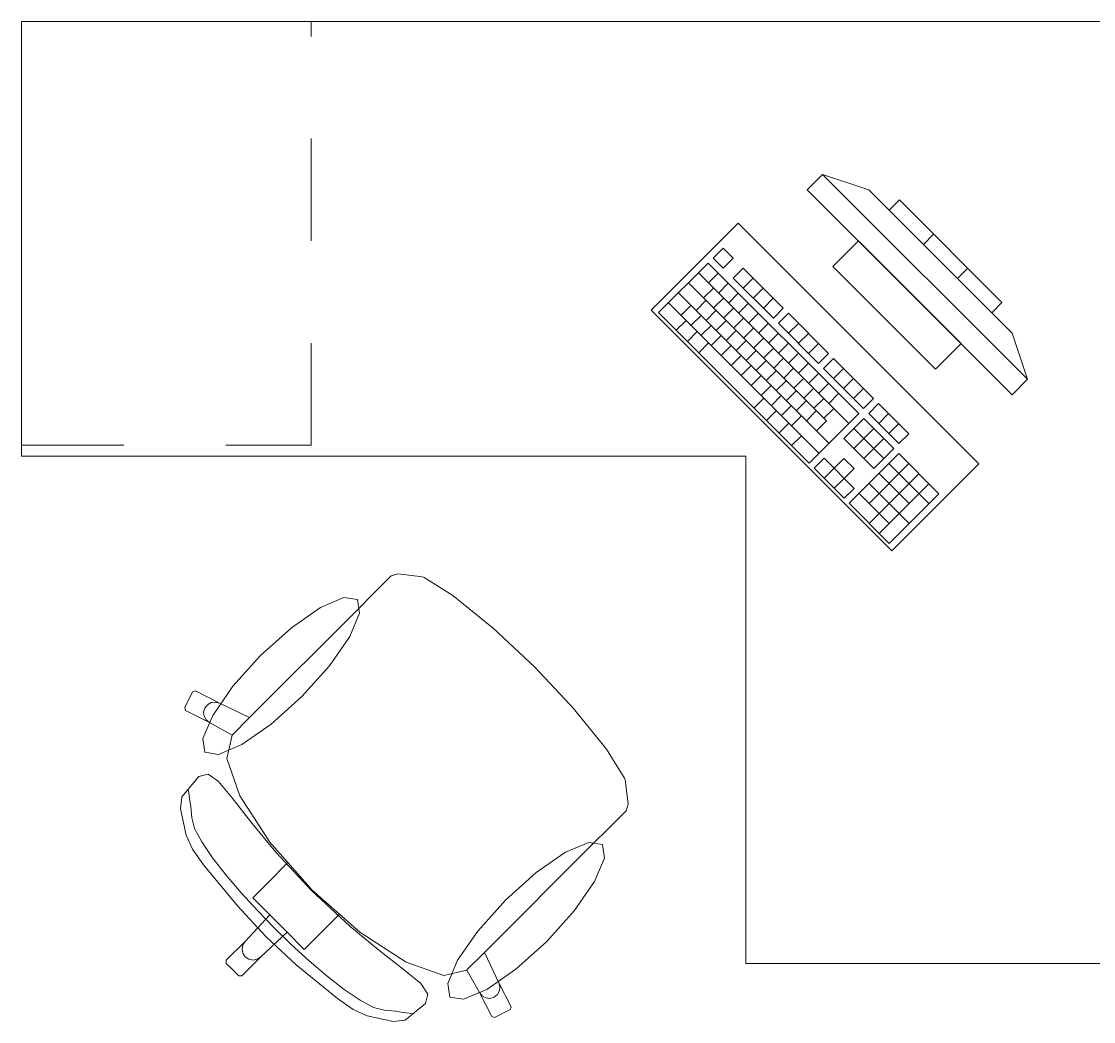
# Model space of a CAD drawing. Header units: inches. Extents: x -38 to 5698, y -33 to 92.
# Drawn here: x 217.015 to 218.495, y 30.339 to 31.719 of the extents above; entities that cross this region are included whole.
import ezdxf

# ---------------------------------------------------------------- set-up
doc = ezdxf.new("R2010")
doc.units = ezdxf.units.IN
doc.header["$MEASUREMENT"] = 0
doc.linetypes.add('Rayas', pattern=[0.282222, 0.141111, -0.141111])
doc.layers.add('Interior - Mobiliario', color=7, linetype='Continuous')

msp = doc.modelspace()

# ---------------------------------------------------------------- linework, layer by layer
at = {"layer": 'Interior - Mobiliario', "color": 175, "linetype": 'Rayas', "lineweight": 13}
for p, q in [((217.4153, 31.1339), (217.4153, 31.7189)), ((217.0153, 31.1339), (217.4153, 31.1339))]:
    msp.add_line(p, q, dxfattribs=at)
at = {"layer": 'Interior - Mobiliario', "color": 175, "linetype": 'Continuous', "lineweight": 13}
for p, q in [((218.1213, 31.5078), (218.1001, 31.4866)), ((218.4042, 31.225), (218.1213, 31.5078)), ((218.1213, 31.5078), (218.185, 31.4866)), ((218.1001, 31.4866), (218.383, 31.2038)), ((218.185, 31.4866), (218.383, 31.2886)), ((218.2274, 31.4725), (218.2133, 31.4583)), ((218.3688, 31.3311), (218.2274, 31.4725)), ((218.2133, 31.4583), (218.3547, 31.3169)), ((218.2604, 31.4112), (218.2745, 31.4253)), ((217.9839, 31.4061), (217.9702, 31.3924)), ((217.9978, 31.3923), (217.9839, 31.4061)), ((218.1708, 31.4159), (218.1355, 31.3806)), ((218.3123, 31.2745), (218.1708, 31.4159)), ((217.9702, 31.3924), (217.9841, 31.3785)), ((217.9841, 31.3785), (217.9978, 31.3923)), ((217.9634, 31.3855), (217.8948, 31.317)), ((218.1711, 31.1778), (217.9634, 31.3855)), ((218.0116, 31.3784), (217.9979, 31.3647)), ((218.067, 31.323), (218.0116, 31.3784)), ((218.1355, 31.3806), (218.2769, 31.2391)), ((218.3075, 31.3641), (218.3217, 31.3782)), ((217.9497, 31.3718), (218.1574, 31.1641)), ((217.9635, 31.358), (217.9772, 31.3717)), ((217.9979, 31.3647), (218.0533, 31.3093)), ((218.0118, 31.3508), (218.0255, 31.3646)), ((217.936, 31.3581), (218.1264, 31.1677)), ((217.9567, 31.3373), (217.9704, 31.351)), ((217.9774, 31.3441), (217.9911, 31.3578)), ((218.0256, 31.337), (218.0393, 31.3507)), ((217.9222, 31.3444), (218.13, 31.1367)), ((217.9465, 31.3202), (217.9602, 31.3339)), ((217.9706, 31.3235), (217.9843, 31.3372)), ((217.9912, 31.3303), (218.0049, 31.344)), ((218.0395, 31.3232), (218.0532, 31.3369)), ((217.8948, 31.317), (218.1025, 31.1093)), ((217.9085, 31.3307), (218.1162, 31.123)), ((217.9258, 31.3134), (217.9395, 31.3271)), ((217.9603, 31.3063), (217.974, 31.32)), ((217.9844, 31.3096), (217.9981, 31.3234)), ((218.0051, 31.3164), (218.0188, 31.3301)), ((218.0533, 31.3093), (218.067, 31.323)), ((218.3547, 31.3169), (218.3688, 31.3311)), ((217.919, 31.2927), (217.9328, 31.3064)), ((217.9397, 31.2995), (217.9534, 31.3132)), ((217.9742, 31.2925), (217.9879, 31.3062)), ((217.9983, 31.2958), (218.012, 31.3095)), ((218.0189, 31.3026), (218.0326, 31.3163)), ((218.0328, 31.2887), (218.0465, 31.3024)), ((218.074, 31.3161), (218.0602, 31.3024)), ((218.0602, 31.3024), (218.1156, 31.247)), ((218.1293, 31.2607), (218.074, 31.3161)), ((218.0741, 31.2885), (218.0878, 31.3022)), ((217.9346, 31.2772), (217.9483, 31.2909)), ((217.9535, 31.2857), (217.9672, 31.2994)), ((217.988, 31.2786), (218.0017, 31.2923)), ((218.0121, 31.2819), (218.0258, 31.2957)), ((218.0466, 31.2749), (218.0603, 31.2886)), ((218.0879, 31.2747), (218.1017, 31.2884)), ((218.4042, 31.225), (218.383, 31.2886)), ((217.9502, 31.2616), (217.9639, 31.2753)), ((217.9674, 31.2718), (217.9811, 31.2855)), ((218.0019, 31.2648), (218.0156, 31.2785)), ((218.026, 31.2681), (218.0397, 31.2818)), ((218.0604, 31.261), (218.0742, 31.2748)), ((218.1018, 31.2608), (218.1155, 31.2746)), ((218.2769, 31.2391), (218.3123, 31.2745)), ((217.9812, 31.258), (217.9949, 31.2717)), ((217.9951, 31.2441), (218.0088, 31.2578)), ((218.0157, 31.2509), (218.0294, 31.2646)), ((218.0398, 31.2542), (218.0535, 31.268)), ((218.0743, 31.2472), (218.088, 31.2609)), ((218.1156, 31.247), (218.1293, 31.2607)), ((218.0089, 31.2303), (218.0226, 31.244)), ((218.0296, 31.2371), (218.0433, 31.2508)), ((218.0537, 31.2404), (218.0674, 31.2541)), ((218.0881, 31.2333), (218.1019, 31.2471)), ((218.1363, 31.2538), (218.1226, 31.2401)), ((218.1917, 31.1984), (218.1363, 31.2538)), ((218.0228, 31.2164), (218.0365, 31.2301)), ((218.0434, 31.2232), (218.0571, 31.2369)), ((218.0675, 31.2266), (218.0812, 31.2403)), ((218.102, 31.2195), (218.1157, 31.2332)), ((218.1226, 31.2401), (218.1779, 31.1847)), ((218.1364, 31.2262), (218.1501, 31.2399)), ((218.0366, 31.2026), (218.0503, 31.2163)), ((218.0573, 31.2094), (218.071, 31.2231)), ((218.0814, 31.2127), (218.0951, 31.2264)), ((218.1158, 31.2056), (218.1295, 31.2194)), ((218.1503, 31.2124), (218.164, 31.2261)), ((218.383, 31.2038), (218.4042, 31.225)), ((218.0264, 31.1854), (218.0401, 31.1991)), ((218.0505, 31.1887), (218.0642, 31.2025)), ((218.0711, 31.1955), (218.0848, 31.2092)), ((218.0952, 31.1989), (218.1089, 31.2126)), ((218.109, 31.185), (218.1228, 31.1987)), ((218.1297, 31.1918), (218.1434, 31.2055)), ((218.1641, 31.1985), (218.1778, 31.2122)), ((218.0643, 31.1749), (218.078, 31.1886)), ((218.0849, 31.1817), (218.0987, 31.1954)), ((218.1229, 31.1712), (218.1366, 31.1849)), ((218.1779, 31.1847), (218.1917, 31.1984)), ((218.1986, 31.1915), (218.1849, 31.1778)), ((218.2401, 31.1499), (218.1986, 31.1915)), ((218.0437, 31.1681), (218.0574, 31.1818)), ((218.0782, 31.161), (218.0919, 31.1748)), ((218.0988, 31.1678), (218.1125, 31.1815)), ((218.1025, 31.1093), (218.1711, 31.1778)), ((218.178, 31.1709), (218.1506, 31.1435)), ((218.2196, 31.1294), (218.178, 31.1709)), ((218.1849, 31.1778), (218.2264, 31.1362)), ((218.1987, 31.1639), (218.2124, 31.1776)), ((218.061, 31.1508), (218.0747, 31.1645)), ((218.1126, 31.154), (218.1264, 31.1677)), ((218.1643, 31.1572), (218.2058, 31.1156)), ((218.1644, 31.1296), (218.1919, 31.157)), ((218.2126, 31.1501), (218.2263, 31.1638)), ((218.0783, 31.1335), (218.092, 31.1472)), ((218.1506, 31.1435), (218.1921, 31.1019)), ((218.1783, 31.1158), (218.2057, 31.1432)), ((218.2264, 31.1362), (218.2401, 31.1499)), ((218.1921, 31.1019), (218.2196, 31.1294)), ((218.1232, 31.116), (218.1094, 31.1023)), ((218.137, 31.1022), (218.1232, 31.116)), ((218.1507, 31.1159), (218.137, 31.1022)), ((218.1646, 31.1021), (218.1507, 31.1159)), ((218.2265, 31.1224), (218.1579, 31.0539)), ((218.2819, 31.067), (218.2265, 31.1224)), ((218.1094, 31.1023), (218.151, 31.0608)), ((218.1233, 31.0885), (218.137, 31.1022)), ((218.137, 31.1022), (218.1509, 31.0883)), ((218.1509, 31.0883), (218.1646, 31.1021)), ((218.1855, 31.0537), (218.2403, 31.1086)), ((218.1991, 31.095), (218.2406, 31.0535)), ((218.2128, 31.1087), (218.2682, 31.0533)), ((218.1371, 31.0746), (218.1509, 31.0883)), ((218.1647, 31.0745), (218.1509, 31.0883)), ((218.1853, 31.0813), (218.2407, 31.0259)), ((218.1856, 31.0262), (218.2542, 31.0947)), ((218.1995, 31.0123), (218.268, 31.0809)), ((218.151, 31.0608), (218.1647, 31.0745)), ((218.1716, 31.0676), (218.2132, 31.026)), ((218.2133, 30.9985), (218.2819, 31.067)), ((218.1579, 31.0539), (218.2133, 30.9985)), ((217.5257, 30.9536), (217.5037, 30.9316)), ((217.5349, 30.9564), (217.5257, 30.9536)), ((217.5689, 30.9524), (217.5349, 30.9564)), ((217.571, 30.9515), (217.5689, 30.9524)), ((217.611, 30.9266), (217.571, 30.9515)), ((217.5037, 30.9316), (217.4782, 30.9061)), ((217.6647, 30.8831), (217.611, 30.9266)), ((217.4782, 30.9061), (217.3303, 30.7582)), ((217.6655, 30.8824), (217.6647, 30.8831)), ((217.7239, 30.8275), (217.6655, 30.8824)), ((217.7239, 30.8275), (217.7787, 30.7692)), ((217.2514, 30.7935), (217.2406, 30.7721)), ((217.2555, 30.7948), (217.2514, 30.7935)), ((217.2886, 30.7778), (217.2555, 30.7948)), ((217.2406, 30.7721), (217.2419, 30.7681)), ((217.2684, 30.7713), (217.2668, 30.7657)), ((217.272, 30.7759), (217.2684, 30.7713)), ((217.2771, 30.7788), (217.272, 30.7759)), ((217.2829, 30.7794), (217.2771, 30.7788)), ((217.2886, 30.7778), (217.2829, 30.7794)), ((217.3303, 30.7582), (217.2886, 30.7778)), ((217.2419, 30.7681), (217.2751, 30.7511)), ((217.2668, 30.7657), (217.2675, 30.7599)), ((217.2675, 30.7599), (217.2704, 30.7548)), ((217.2704, 30.7548), (217.2751, 30.7511)), ((217.3061, 30.734), (217.3303, 30.7582)), ((217.7787, 30.7692), (217.7794, 30.7684)), ((217.7794, 30.7684), (217.823, 30.7147)), ((217.2751, 30.7511), (217.3061, 30.7338)), ((217.3061, 30.7338), (217.2986, 30.7018)), ((217.3061, 30.734), (217.3061, 30.7338)), ((217.823, 30.7147), (217.8479, 30.6747)), ((217.2986, 30.7018), (217.3169, 30.6499)), ((217.26, 30.6767), (217.2368, 30.6489)), ((217.2729, 30.6801), (217.26, 30.6767)), ((217.2872, 30.6701), (217.2729, 30.6801)), ((217.3058, 30.6478), (217.2872, 30.6701)), ((217.8479, 30.6747), (217.8488, 30.6725)), ((217.8488, 30.6725), (217.8528, 30.6386)), ((217.2464, 30.6542), (217.2456, 30.6587)), ((217.2472, 30.6461), (217.2464, 30.6542)), ((217.2368, 30.6489), (217.2349, 30.6321)), ((217.2492, 30.6353), (217.2472, 30.6461)), ((217.3337, 30.6117), (217.3058, 30.6478)), ((217.3169, 30.6499), (217.3583, 30.586)), ((217.8528, 30.6386), (217.8499, 30.6293)), ((217.2349, 30.6321), (217.2427, 30.596)), ((217.2504, 30.6199), (217.2492, 30.6353)), ((217.8499, 30.6293), (217.8279, 30.6074)), ((217.2543, 30.6052), (217.2504, 30.6199)), ((217.3665, 30.5724), (217.3337, 30.6117)), ((217.8279, 30.6074), (217.8024, 30.5819)), ((217.2427, 30.596), (217.2516, 30.5767)), ((217.2643, 30.5864), (217.2543, 30.6052)), ((217.2791, 30.5645), (217.2643, 30.5864)), ((217.3583, 30.586), (217.3831, 30.5579)), ((217.8024, 30.5819), (217.6546, 30.434)), ((217.2516, 30.5767), (217.2665, 30.555)), ((217.2977, 30.5407), (217.2791, 30.5645)), ((217.4159, 30.5196), (217.3665, 30.5724)), ((217.2665, 30.555), (217.3134, 30.4983)), ((217.3831, 30.5579), (217.3557, 30.5305)), ((217.3831, 30.5579), (217.4164, 30.5201)), ((217.3188, 30.516), (217.2977, 30.5407)), ((217.3557, 30.5305), (217.3346, 30.5094)), ((217.4159, 30.5196), (217.4687, 30.4701)), ((217.4542, 30.4867), (217.4164, 30.5201)), ((217.3414, 30.4913), (217.3188, 30.516)), ((217.3346, 30.5094), (217.3582, 30.4857)), ((217.3134, 30.4983), (217.3525, 30.4561)), ((217.3642, 30.4679), (217.3414, 30.4913)), ((217.3582, 30.4857), (217.3242, 30.4492)), ((217.3582, 30.4857), (217.3701, 30.4738)), ((217.3821, 30.4619), (217.3701, 30.4738)), ((217.4542, 30.4867), (217.4269, 30.4594)), ((217.4824, 30.462), (217.4542, 30.4867)), ((217.3821, 30.4619), (217.3456, 30.4279)), ((217.3642, 30.4679), (217.3877, 30.4451)), ((217.4057, 30.4382), (217.3821, 30.4619)), ((217.4269, 30.4594), (217.4057, 30.4382)), ((217.4687, 30.4701), (217.508, 30.4374)), ((217.5462, 30.4206), (217.4824, 30.462)), ((217.3242, 30.4492), (217.2981, 30.4231)), ((217.321, 30.4444), (217.3199, 30.4386)), ((217.3242, 30.4492), (217.321, 30.4444)), ((217.3947, 30.417), (217.3525, 30.4561)), ((217.3877, 30.4451), (217.4123, 30.4225)), ((217.3199, 30.4386), (217.321, 30.4329)), ((217.321, 30.4329), (217.3243, 30.428)), ((217.508, 30.4374), (217.5442, 30.4095)), ((217.6303, 30.4098), (217.6546, 30.434)), ((217.6546, 30.434), (217.6742, 30.3922)), ((217.2981, 30.4231), (217.2981, 30.4189)), ((217.2981, 30.4189), (217.3067, 30.4103)), ((217.3456, 30.4279), (217.3195, 30.4018)), ((217.3292, 30.4247), (217.3243, 30.428)), ((217.335, 30.4235), (217.3292, 30.4247)), ((217.3407, 30.4246), (217.335, 30.4235)), ((217.3456, 30.4279), (217.3407, 30.4246)), ((217.4514, 30.3702), (217.3947, 30.417)), ((217.4123, 30.4225), (217.4371, 30.4013)), ((217.5982, 30.4023), (217.5462, 30.4206)), ((217.3152, 30.4018), (217.3067, 30.4103)), ((217.3195, 30.4018), (217.3152, 30.4018)), ((217.4371, 30.4013), (217.4609, 30.3828)), ((217.5442, 30.4095), (217.5664, 30.3909)), ((217.6301, 30.4097), (217.5982, 30.4023)), ((217.6303, 30.4098), (217.6301, 30.4097)), ((217.6474, 30.3787), (217.6301, 30.4097)), ((217.5664, 30.3909), (217.5765, 30.3765)), ((217.6742, 30.3922), (217.6758, 30.3866)), ((217.6742, 30.3922), (217.6911, 30.3591)), ((217.6758, 30.3866), (217.6751, 30.3808)), ((217.4731, 30.3553), (217.4514, 30.3702)), ((217.4609, 30.3828), (217.4827, 30.3679)), ((217.5765, 30.3765), (217.5731, 30.3636)), ((217.6511, 30.3741), (217.6474, 30.3787)), ((217.6644, 30.3456), (217.6474, 30.3787)), ((217.6562, 30.3712), (217.6511, 30.3741)), ((217.662, 30.3705), (217.6562, 30.3712)), ((217.6677, 30.3721), (217.662, 30.3705)), ((217.6723, 30.3757), (217.6677, 30.3721)), ((217.6751, 30.3808), (217.6723, 30.3757)), ((217.4923, 30.3463), (217.4731, 30.3553)), ((217.4827, 30.3679), (217.5015, 30.358)), ((217.5015, 30.358), (217.5163, 30.3541)), ((217.5731, 30.3636), (217.5452, 30.3404)), ((217.6898, 30.3551), (217.6685, 30.3443)), ((217.6911, 30.3591), (217.6898, 30.3551)), ((217.5284, 30.3386), (217.4923, 30.3463)), ((217.5163, 30.3541), (217.5317, 30.3529)), ((217.5452, 30.3404), (217.5284, 30.3386)), ((217.5317, 30.3529), (217.5424, 30.3509)), ((217.5424, 30.3509), (217.5505, 30.3501)), ((217.5505, 30.3501), (217.555, 30.3493)), ((217.6685, 30.3443), (217.6644, 30.3456))]:
    msp.add_line(p, q, dxfattribs=at)
at = {"layer": 'Interior - Mobiliario', "color": 175, "linetype": 'Continuous', "lineweight": 13, "flags": 128}
for points in [[(218.5153, 31.7189), (217.0153, 31.7189), (217.0153, 31.1189), (218.0153, 31.1189), (218.0153, 30.4189), (218.5153, 30.4189)], [(218.0047, 31.4407), (217.8845, 31.3205), (218.2168, 30.9881), (218.337, 31.1083)], [(217.3454, 30.844), (217.3073, 30.8015), (217.2793, 30.7612), (217.2657, 30.7291), (217.2685, 30.7102), (217.2874, 30.7073), (217.3195, 30.7209), (217.3599, 30.7489), (217.4024, 30.7871), (217.4405, 30.8296), (217.4685, 30.8699), (217.4821, 30.902), (217.4793, 30.9209), (217.4603, 30.9238), (217.4283, 30.9102), (217.3879, 30.8822)], [(217.7404, 30.4491), (217.6979, 30.4109), (217.6575, 30.3829), (217.6254, 30.3693), (217.6065, 30.3722), (217.6037, 30.3911), (217.6173, 30.4232), (217.6453, 30.4635), (217.6834, 30.506), (217.7259, 30.5442), (217.7663, 30.5722), (217.7983, 30.5858), (217.8173, 30.5829), (217.8201, 30.564), (217.8065, 30.5319), (217.7785, 30.4916)]]:
    msp.add_lwpolyline(points, close=True, dxfattribs=at)

doc.saveas('drawing.dxf')
